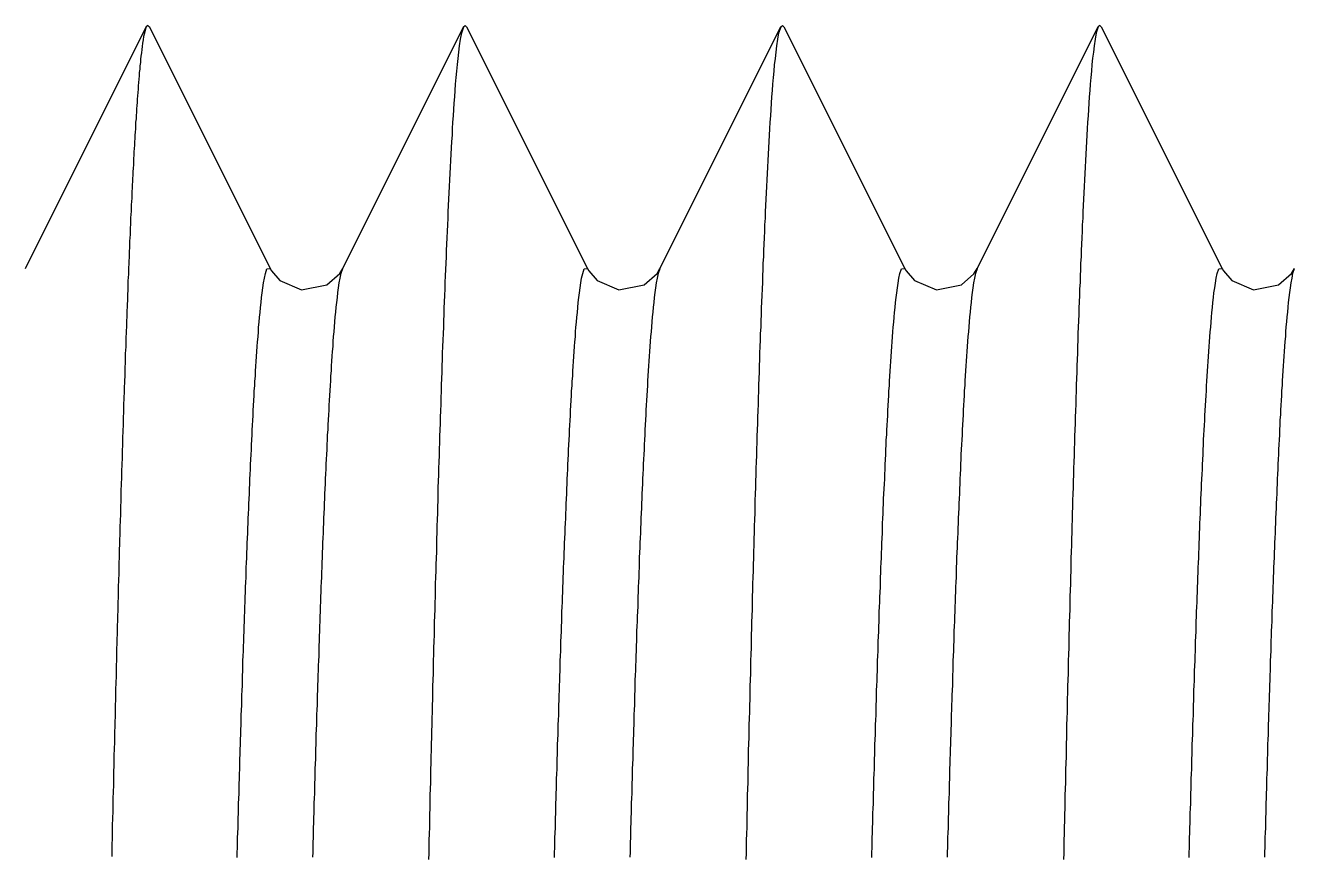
# Model space of a CAD drawing. Header units: millimetres. Extents: x 0 to 3800, y -67 to 2530.
# Drawn here: x 2230.33 to 2236.49, y 1477.42 to 1481.44 of the extents above; entities that cross this region are included whole.
import ezdxf

# ---------------------------------------------------------------- set-up
doc = ezdxf.new("R2010")
doc.units = ezdxf.units.MM
doc.layers.add('내부선 및 부속', color=4, linetype='Continuous')

msp = doc.modelspace()

# ---------------------------------------------------------------- linework, layer by layer
at = {"layer": '내부선 및 부속', "linetype": 'Continuous'}
for p, q in [((2230.9218, 1481.4366), (2230.9145, 1481.4293)), ((2230.9218, 1481.4366), (2230.9292, 1481.4293)), ((2232.4544, 1481.4293), (2232.4617, 1481.4366)), ((2232.4617, 1481.4366), (2232.469, 1481.4293)), ((2233.9942, 1481.4293), (2234.0015, 1481.4366)), ((2234.0015, 1481.4366), (2234.0088, 1481.4293)), ((2235.5413, 1481.4366), (2235.534, 1481.4293)), ((2235.5486, 1481.4293), (2235.5413, 1481.4366)), ((2230.3277, 1480.2562), (2230.9145, 1481.4293)), ((2230.9292, 1481.4293), (2231.516, 1480.2562)), ((2231.8675, 1480.2562), (2232.4544, 1481.4293)), ((2232.469, 1481.4293), (2233.0558, 1480.2562)), ((2233.4073, 1480.2562), (2233.9942, 1481.4293)), ((2234.0088, 1481.4293), (2234.5956, 1480.2562)), ((2234.9472, 1480.2562), (2235.534, 1481.4293)), ((2235.5486, 1481.4293), (2236.1355, 1480.2562))]:
    msp.add_line(p, q, dxfattribs=at)
at = {"layer": '내부선 및 부속', "linetype": 'Continuous', "flags": 128}
for points in [[(2230.9146, 1481.4288), (2230.9086, 1481.4138), (2230.9056, 1481.3988), (2230.9016, 1481.3828), (2230.8996, 1481.3668), (2230.8966, 1481.3508), (2230.8946, 1481.3348), (2230.8926, 1481.3188), (2230.8906, 1481.3038), (2230.8886, 1481.2878), (2230.8866, 1481.2718), (2230.8856, 1481.2558), (2230.8836, 1481.2398), (2230.8826, 1481.2238), (2230.8806, 1481.2078), (2230.8796, 1481.1908), (2230.8786, 1481.1748), (2230.8766, 1481.1588), (2230.8756, 1481.1428), (2230.8746, 1481.1268), (2230.8726, 1481.1108), (2230.8716, 1481.0948), (2230.8706, 1481.0788), (2230.8696, 1481.0628), (2230.8686, 1481.0468), (2230.8676, 1481.0308), (2230.8666, 1481.0148), (2230.8656, 1480.9988), (2230.8646, 1480.9828), (2230.8626, 1480.9668), (2230.8616, 1480.9508), (2230.8616, 1480.9348), (2230.8606, 1480.9188), (2230.8596, 1480.9028), (2230.8586, 1480.8868), (2230.8576, 1480.8708), (2230.8566, 1480.8548), (2230.8556, 1480.8388), (2230.8546, 1480.8228), (2230.8536, 1480.8068), (2230.8526, 1480.7908), (2230.8516, 1480.7748), (2230.8516, 1480.7588), (2230.8506, 1480.7428), (2230.8496, 1480.7258), (2230.8486, 1480.7098), (2230.8476, 1480.6938), (2230.8476, 1480.6778), (2230.8466, 1480.6618), (2230.8456, 1480.6458), (2230.8446, 1480.6298), (2230.8436, 1480.6138), (2230.8436, 1480.5978), (2230.8426, 1480.5818), (2230.8416, 1480.5658), (2230.8406, 1480.5498), (2230.8406, 1480.5338), (2230.8396, 1480.5178), (2230.8386, 1480.5018), (2230.8376, 1480.4858), (2230.8376, 1480.4698), (2230.8366, 1480.4538), (2230.8356, 1480.4378), (2230.8356, 1480.4208), (2230.8346, 1480.4048), (2230.8336, 1480.3888), (2230.8336, 1480.3728), (2230.8326, 1480.3568), (2230.8316, 1480.3408), (2230.8316, 1480.3248), (2230.8306, 1480.3088), (2230.8296, 1480.2928), (2230.8296, 1480.2768), (2230.8286, 1480.2608), (2230.8276, 1480.2448), (2230.8276, 1480.2288), (2230.8266, 1480.2128), (2230.8256, 1480.1968), (2230.8256, 1480.1808), (2230.8246, 1480.1648), (2230.8246, 1480.1488), (2230.8236, 1480.1318), (2230.8226, 1480.1158), (2230.8226, 1480.0998), (2230.8216, 1480.0838), (2230.8216, 1480.0678), (2230.8206, 1480.0518), (2230.8196, 1480.0358), (2230.8196, 1480.0198), (2230.8186, 1480.0038), (2230.8186, 1479.9878), (2230.8176, 1479.9718), (2230.8166, 1479.9558), (2230.8166, 1479.9398), (2230.8156, 1479.9238), (2230.8156, 1479.9078), (2230.8146, 1479.8918), (2230.8146, 1479.8758), (2230.8136, 1479.8588), (2230.8126, 1479.8428), (2230.8126, 1479.8268), (2230.8126, 1479.8268), (2230.8116, 1479.8108), (2230.8116, 1479.7948), (2230.8106, 1479.7788), (2230.8106, 1479.7628), (2230.8096, 1479.7468), (2230.8096, 1479.7308), (2230.8086, 1479.7148), (2230.8086, 1479.6988), (2230.8076, 1479.6828), (2230.8066, 1479.6668), (2230.8066, 1479.6508), (2230.8056, 1479.6348), (2230.8056, 1479.6188), (2230.8046, 1479.6028), (2230.8046, 1479.5858), (2230.8036, 1479.5698), (2230.8036, 1479.5538), (2230.8026, 1479.5378), (2230.8026, 1479.5218), (2230.8016, 1479.5058), (2230.8016, 1479.4898), (2230.8006, 1479.4738), (2230.8006, 1479.4578), (2230.7996, 1479.4418), (2230.7996, 1479.4258), (2230.7986, 1479.4098), (2230.7986, 1479.3938), (2230.7976, 1479.3778), (2230.7976, 1479.3618), (2230.7966, 1479.3458), (2230.7966, 1479.3288), (2230.7956, 1479.3128), (2230.7956, 1479.2968), (2230.7946, 1479.2808), (2230.7946, 1479.2648), (2230.7936, 1479.2488), (2230.7936, 1479.2328), (2230.7926, 1479.2168), (2230.7926, 1479.2008), (2230.7916, 1479.1848), (2230.7916, 1479.1688), (2230.7906, 1479.1528), (2230.7906, 1479.1368), (2230.7906, 1479.1208), (2230.7896, 1479.1048), (2230.7896, 1479.0888), (2230.7886, 1479.0718), (2230.7886, 1479.0558), (2230.7876, 1479.0398), (2230.7876, 1479.0238), (2230.7866, 1479.0078), (2230.7866, 1478.9918), (2230.7856, 1478.9758), (2230.7856, 1478.9598), (2230.7846, 1478.9438), (2230.7846, 1478.9278), (2230.7846, 1478.9118), (2230.7836, 1478.8958), (2230.7836, 1478.8798), (2230.7826, 1478.8638), (2230.7826, 1478.8478), (2230.7816, 1478.8318), (2230.7816, 1478.8148), (2230.7806, 1478.7988), (2230.7806, 1478.7828), (2230.7806, 1478.7668), (2230.7796, 1478.7508), (2230.7796, 1478.7348), (2230.7786, 1478.7188), (2230.7786, 1478.7028), (2230.7776, 1478.6868), (2230.7776, 1478.6708), (2230.7776, 1478.6548), (2230.7766, 1478.6388), (2230.7766, 1478.6228), (2230.7756, 1478.6068), (2230.7756, 1478.5908), (2230.7746, 1478.5738), (2230.7746, 1478.5578), (2230.7746, 1478.5418), (2230.7736, 1478.5258), (2230.7736, 1478.5098), (2230.7726, 1478.4938), (2230.7726, 1478.4778), (2230.7716, 1478.4618), (2230.7716, 1478.4458), (2230.7716, 1478.4298), (2230.7706, 1478.4138), (2230.7706, 1478.3978), (2230.7696, 1478.3818), (2230.7696, 1478.3658), (2230.7696, 1478.3498), (2230.7686, 1478.3338), (2230.7686, 1478.3168), (2230.7676, 1478.3008), (2230.7676, 1478.2848), (2230.7676, 1478.2688), (2230.7666, 1478.2528), (2230.7666, 1478.2368), (2230.7656, 1478.2208), (2230.7656, 1478.2208), (2230.7656, 1478.2048), (2230.7646, 1478.1888), (2230.7646, 1478.1728), (2230.7646, 1478.1568), (2230.7636, 1478.1408), (2230.7636, 1478.1248), (2230.7626, 1478.1088), (2230.7626, 1478.0928), (2230.7626, 1478.0758), (2230.7616, 1478.0598), (2230.7616, 1478.0438), (2230.7616, 1478.0278), (2230.7606, 1478.0118), (2230.7606, 1477.9958), (2230.7596, 1477.9798), (2230.7596, 1477.9638), (2230.7596, 1477.9478), (2230.7586, 1477.9318), (2230.7586, 1477.9158), (2230.7576, 1477.8998), (2230.7576, 1477.8838), (2230.7576, 1477.8678), (2230.7566, 1477.8518), (2230.7566, 1477.8358), (2230.7556, 1477.8188), (2230.7556, 1477.8028), (2230.7556, 1477.7868), (2230.7546, 1477.7708), (2230.7546, 1477.7548), (2230.7546, 1477.7388), (2230.7536, 1477.7228), (2230.7536, 1477.7068), (2230.7526, 1477.6908), (2230.7526, 1477.6748), (2230.7526, 1477.6588), (2230.7516, 1477.6428), (2230.7516, 1477.6268), (2230.7516, 1477.6108), (2230.7506, 1477.5948), (2230.7506, 1477.5778), (2230.7496, 1477.5618), (2230.7496, 1477.5458), (2230.7496, 1477.5298), (2230.7486, 1477.5138), (2230.7486, 1477.4978), (2230.7486, 1477.4818), (2230.7476, 1477.4658), (2230.7476, 1477.4498), (2230.7466, 1477.4338), (2230.7466, 1477.4178), (2230.7466, 1477.4018)], [(2232.2856, 1477.3868), (2232.2866, 1477.4178), (2232.2876, 1477.4498), (2232.2876, 1477.4808), (2232.2886, 1477.5118), (2232.2896, 1477.5428), (2232.2906, 1477.5738), (2232.2906, 1477.6048), (2232.2916, 1477.6358), (2232.2926, 1477.6678), (2232.2926, 1477.6988), (2232.2936, 1477.7298), (2232.2946, 1477.7608), (2232.2956, 1477.7918), (2232.2956, 1477.8228), (2232.2966, 1477.8538), (2232.2976, 1477.8848), (2232.2986, 1477.9168), (2232.2986, 1477.9478), (2232.2996, 1477.9788), (2232.3006, 1478.0098), (2232.3016, 1478.0408), (2232.3016, 1478.0718), (2232.3026, 1478.1028), (2232.3036, 1478.1338), (2232.3046, 1478.1658), (2232.3056, 1478.1968), (2232.3056, 1478.2278), (2232.3066, 1478.2588), (2232.3076, 1478.2898), (2232.3086, 1478.3208), (2232.3086, 1478.3518), (2232.3096, 1478.3828), (2232.3106, 1478.4148), (2232.3116, 1478.4458), (2232.3126, 1478.4768), (2232.3126, 1478.5078), (2232.3136, 1478.5388), (2232.3146, 1478.5698), (2232.3156, 1478.6008), (2232.3166, 1478.6318), (2232.3176, 1478.6638), (2232.3176, 1478.6948), (2232.3186, 1478.7258), (2232.3196, 1478.7568), (2232.3206, 1478.7878), (2232.3216, 1478.8188), (2232.3226, 1478.8498), (2232.3236, 1478.8808), (2232.3236, 1478.9128), (2232.3246, 1478.9438), (2232.3256, 1478.9748), (2232.3266, 1479.0058), (2232.3276, 1479.0368), (2232.3286, 1479.0678), (2232.3296, 1479.0988), (2232.3306, 1479.1298), (2232.3316, 1479.1618), (2232.3316, 1479.1928), (2232.3326, 1479.2238), (2232.3336, 1479.2548), (2232.3346, 1479.2858), (2232.3356, 1479.3168), (2232.3366, 1479.3478), (2232.3376, 1479.3788), (2232.3386, 1479.4108), (2232.3396, 1479.4418), (2232.3406, 1479.4728), (2232.3416, 1479.5038), (2232.3426, 1479.5348), (2232.3436, 1479.5658), (2232.3446, 1479.5968), (2232.3456, 1479.6278), (2232.3466, 1479.6598), (2232.3476, 1479.6908), (2232.3486, 1479.7218), (2232.3486, 1479.7218), (2232.3496, 1479.7528), (2232.3506, 1479.7838), (2232.3516, 1479.8148), (2232.3526, 1479.8458), (2232.3536, 1479.8768), (2232.3556, 1479.9088), (2232.3566, 1479.9398), (2232.3576, 1479.9708), (2232.3586, 1480.0018), (2232.3596, 1480.0328), (2232.3606, 1480.0638), (2232.3616, 1480.0948), (2232.3636, 1480.1258), (2232.3646, 1480.1568), (2232.3656, 1480.1888), (2232.3666, 1480.2198), (2232.3676, 1480.2508), (2232.3696, 1480.2818), (2232.3706, 1480.3128), (2232.3716, 1480.3438), (2232.3726, 1480.3748), (2232.3746, 1480.4058), (2232.3756, 1480.4368), (2232.3776, 1480.4688), (2232.3786, 1480.4998), (2232.3796, 1480.5308), (2232.3816, 1480.5618), (2232.3826, 1480.5928), (2232.3846, 1480.6238), (2232.3856, 1480.6548), (2232.3876, 1480.6858), (2232.3886, 1480.7168), (2232.3906, 1480.7478), (2232.3926, 1480.7798), (2232.3936, 1480.8108), (2232.3956, 1480.8418), (2232.3976, 1480.8728), (2232.3996, 1480.9038), (2232.4006, 1480.9348), (2232.4026, 1480.9658), (2232.4046, 1480.9968), (2232.4066, 1481.0278), (2232.4086, 1481.0588), (2232.4116, 1481.0898), (2232.4136, 1481.1208), (2232.4156, 1481.1518), (2232.4186, 1481.1828), (2232.4216, 1481.2148), (2232.4246, 1481.2458), (2232.4276, 1481.2758), (2232.4306, 1481.3068), (2232.4346, 1481.3378), (2232.4396, 1481.3688), (2232.4456, 1481.3998), (2232.4546, 1481.4288), (2232.4546, 1481.4288)], [(2233.8256, 1477.3868), (2233.8266, 1477.4178), (2233.8266, 1477.4498), (2233.8276, 1477.4808), (2233.8286, 1477.5118), (2233.8296, 1477.5428), (2233.8296, 1477.5738), (2233.8306, 1477.6048), (2233.8316, 1477.6358), (2233.8326, 1477.6678), (2233.8326, 1477.6988), (2233.8336, 1477.7298), (2233.8346, 1477.7608), (2233.8346, 1477.7918), (2233.8356, 1477.8228), (2233.8366, 1477.8538), (2233.8376, 1477.8848), (2233.8376, 1477.9168), (2233.8386, 1477.9478), (2233.8396, 1477.9788), (2233.8406, 1478.0098), (2233.8406, 1478.0408), (2233.8416, 1478.0718), (2233.8426, 1478.1028), (2233.8436, 1478.1338), (2233.8446, 1478.1658), (2233.8446, 1478.1968), (2233.8456, 1478.2278), (2233.8466, 1478.2588), (2233.8476, 1478.2898), (2233.8476, 1478.3208), (2233.8486, 1478.3518), (2233.8496, 1478.3828), (2233.8506, 1478.4148), (2233.8516, 1478.4458), (2233.8516, 1478.4768), (2233.8526, 1478.5078), (2233.8536, 1478.5388), (2233.8546, 1478.5698), (2233.8556, 1478.6008), (2233.8566, 1478.6318), (2233.8566, 1478.6638), (2233.8576, 1478.6948), (2233.8586, 1478.7258), (2233.8596, 1478.7568), (2233.8606, 1478.7878), (2233.8616, 1478.8188), (2233.8626, 1478.8498), (2233.8626, 1478.8808), (2233.8636, 1478.9128), (2233.8646, 1478.9438), (2233.8656, 1478.9748), (2233.8666, 1479.0058), (2233.8676, 1479.0368), (2233.8686, 1479.0678), (2233.8696, 1479.0988), (2233.8696, 1479.1298), (2233.8706, 1479.1618), (2233.8716, 1479.1928), (2233.8726, 1479.2238), (2233.8736, 1479.2548), (2233.8746, 1479.2858), (2233.8756, 1479.3168), (2233.8766, 1479.3478), (2233.8776, 1479.3788), (2233.8786, 1479.4108), (2233.8796, 1479.4418), (2233.8806, 1479.4728), (2233.8816, 1479.5038), (2233.8826, 1479.5348), (2233.8836, 1479.5658), (2233.8846, 1479.5968), (2233.8856, 1479.6278), (2233.8866, 1479.6598), (2233.8876, 1479.6908), (2233.8886, 1479.7218), (2233.8886, 1479.7218), (2233.8896, 1479.7528), (2233.8906, 1479.7838), (2233.8916, 1479.8148), (2233.8926, 1479.8458), (2233.8936, 1479.8768), (2233.8946, 1479.9088), (2233.8956, 1479.9398), (2233.8976, 1479.9708), (2233.8986, 1480.0018), (2233.8996, 1480.0328), (2233.9006, 1480.0638), (2233.9016, 1480.0948), (2233.9026, 1480.1258), (2233.9046, 1480.1568), (2233.9056, 1480.1888), (2233.9066, 1480.2198), (2233.9076, 1480.2508), (2233.9086, 1480.2818), (2233.9106, 1480.3128), (2233.9116, 1480.3438), (2233.9126, 1480.3748), (2233.9146, 1480.4058), (2233.9156, 1480.4368), (2233.9166, 1480.4688), (2233.9186, 1480.4998), (2233.9196, 1480.5308), (2233.9216, 1480.5618), (2233.9226, 1480.5928), (2233.9246, 1480.6238), (2233.9256, 1480.6548), (2233.9276, 1480.6858), (2233.9286, 1480.7168), (2233.9306, 1480.7478), (2233.9316, 1480.7798), (2233.9336, 1480.8108), (2233.9356, 1480.8418), (2233.9376, 1480.8728), (2233.9386, 1480.9038), (2233.9406, 1480.9348), (2233.9426, 1480.9658), (2233.9446, 1480.9968), (2233.9466, 1481.0278), (2233.9486, 1481.0588), (2233.9506, 1481.0898), (2233.9536, 1481.1208), (2233.9556, 1481.1518), (2233.9586, 1481.1828), (2233.9616, 1481.2148), (2233.9636, 1481.2448), (2233.9676, 1481.2758), (2233.9706, 1481.3068), (2233.9746, 1481.3378), (2233.9796, 1481.3688), (2233.9846, 1481.3998), (2233.9946, 1481.4288), (2233.9946, 1481.4288)], [(2235.5336, 1481.4288), (2235.5246, 1481.3998), (2235.5196, 1481.3688), (2235.5146, 1481.3378), (2235.5106, 1481.3068), (2235.5066, 1481.2768), (2235.5036, 1481.2458), (2235.5006, 1481.2138), (2235.4986, 1481.1828), (2235.4956, 1481.1518), (2235.4936, 1481.1208), (2235.4906, 1481.0898), (2235.4886, 1481.0588), (2235.4866, 1481.0278), (2235.4846, 1480.9968), (2235.4826, 1480.9658), (2235.4806, 1480.9348), (2235.4786, 1480.9038), (2235.4766, 1480.8728), (2235.4756, 1480.8418), (2235.4736, 1480.8108), (2235.4716, 1480.7798), (2235.4706, 1480.7478), (2235.4686, 1480.7168), (2235.4666, 1480.6858), (2235.4656, 1480.6548), (2235.4636, 1480.6238), (2235.4626, 1480.5928), (2235.4606, 1480.5618), (2235.4596, 1480.5308), (2235.4586, 1480.4998), (2235.4566, 1480.4688), (2235.4556, 1480.4368), (2235.4536, 1480.4058), (2235.4526, 1480.3748), (2235.4516, 1480.3438), (2235.4506, 1480.3128), (2235.4486, 1480.2818), (2235.4476, 1480.2508), (2235.4466, 1480.2198), (2235.4456, 1480.1888), (2235.4436, 1480.1568), (2235.4426, 1480.1258), (2235.4416, 1480.0948), (2235.4406, 1480.0638), (2235.4396, 1480.0328), (2235.4386, 1480.0018), (2235.4366, 1479.9708), (2235.4356, 1479.9398), (2235.4346, 1479.9078), (2235.4336, 1479.8768), (2235.4326, 1479.8458), (2235.4316, 1479.8148), (2235.4306, 1479.7838), (2235.4296, 1479.7528), (2235.4286, 1479.7218), (2235.4276, 1479.6908), (2235.4266, 1479.6598), (2235.4256, 1479.6278), (2235.4246, 1479.5968), (2235.4236, 1479.5658), (2235.4226, 1479.5348), (2235.4216, 1479.5038), (2235.4206, 1479.4728), (2235.4196, 1479.4418), (2235.4186, 1479.4108), (2235.4176, 1479.3788), (2235.4166, 1479.3478), (2235.4156, 1479.3168), (2235.4146, 1479.2858), (2235.4136, 1479.2548), (2235.4126, 1479.2238), (2235.4116, 1479.1928), (2235.4106, 1479.1618), (2235.4096, 1479.1298), (2235.4086, 1479.0988), (2235.4076, 1479.0678), (2235.4076, 1479.0368), (2235.4066, 1479.0058), (2235.4056, 1478.9748), (2235.4046, 1478.9438), (2235.4036, 1478.9128), (2235.4026, 1478.8808), (2235.4016, 1478.8498), (2235.4006, 1478.8188), (2235.4006, 1478.7878), (2235.3996, 1478.7568), (2235.3986, 1478.7258), (2235.3976, 1478.6948), (2235.3966, 1478.6638), (2235.3956, 1478.6318), (2235.3956, 1478.6008), (2235.3946, 1478.5698), (2235.3936, 1478.5388), (2235.3926, 1478.5078), (2235.3916, 1478.4768), (2235.3906, 1478.4458), (2235.3906, 1478.4148), (2235.3896, 1478.3828), (2235.3886, 1478.3518), (2235.3876, 1478.3208), (2235.3876, 1478.3208), (2235.3876, 1478.2898), (2235.3866, 1478.2588), (2235.3856, 1478.2278), (2235.3846, 1478.1968), (2235.3836, 1478.1658), (2235.3836, 1478.1338), (2235.3826, 1478.1028), (2235.3816, 1478.0718), (2235.3806, 1478.0408), (2235.3806, 1478.0098), (2235.3796, 1477.9788), (2235.3786, 1477.9478), (2235.3776, 1477.9168), (2235.3776, 1477.8848), (2235.3766, 1477.8538), (2235.3756, 1477.8228), (2235.3746, 1477.7918), (2235.3746, 1477.7608), (2235.3736, 1477.7298), (2235.3726, 1477.6988), (2235.3716, 1477.6668), (2235.3716, 1477.6358), (2235.3706, 1477.6048), (2235.3696, 1477.5738), (2235.3686, 1477.5428), (2235.3686, 1477.5118), (2235.3676, 1477.4808), (2235.3666, 1477.4498), (2235.3666, 1477.4178), (2235.3656, 1477.3868)], [(2231.3556, 1477.3968), (2231.3556, 1477.4198), (2231.3566, 1477.4438), (2231.3576, 1477.4678), (2231.3576, 1477.4918), (2231.3586, 1477.5158), (2231.3596, 1477.5398), (2231.3596, 1477.5638), (2231.3606, 1477.5868), (2231.3616, 1477.6108), (2231.3626, 1477.6348), (2231.3626, 1477.6588), (2231.3636, 1477.6828), (2231.3646, 1477.7068), (2231.3646, 1477.7308), (2231.3656, 1477.7538), (2231.3666, 1477.7778), (2231.3666, 1477.8018), (2231.3676, 1477.8258), (2231.3686, 1477.8498), (2231.3686, 1477.8738), (2231.3696, 1477.8978), (2231.3706, 1477.9208), (2231.3716, 1477.9448), (2231.3716, 1477.9688), (2231.3726, 1477.9928), (2231.3736, 1478.0168), (2231.3746, 1478.0408), (2231.3746, 1478.0648), (2231.3756, 1478.0878), (2231.3766, 1478.1118), (2231.3776, 1478.1358), (2231.3776, 1478.1598), (2231.3786, 1478.1838), (2231.3796, 1478.2078), (2231.3806, 1478.2318), (2231.3806, 1478.2548), (2231.3816, 1478.2788), (2231.3826, 1478.3028), (2231.3836, 1478.3268), (2231.3836, 1478.3508), (2231.3846, 1478.3748), (2231.3856, 1478.3988), (2231.3856, 1478.3988), (2231.3866, 1478.4218), (2231.3876, 1478.4458), (2231.3876, 1478.4698), (2231.3886, 1478.4938), (2231.3896, 1478.5178), (2231.3906, 1478.5418), (2231.3916, 1478.5658), (2231.3926, 1478.5888), (2231.3926, 1478.6128), (2231.3936, 1478.6368), (2231.3946, 1478.6608), (2231.3956, 1478.6848), (2231.3966, 1478.7088), (2231.3976, 1478.7328), (2231.3986, 1478.7558), (2231.3996, 1478.7798), (2231.3996, 1478.8038), (2231.4006, 1478.8278), (2231.4016, 1478.8518), (2231.4026, 1478.8758), (2231.4036, 1478.8998), (2231.4046, 1478.9228), (2231.4056, 1478.9468), (2231.4066, 1478.9708), (2231.4076, 1478.9948), (2231.4086, 1479.0188), (2231.4096, 1479.0428), (2231.4106, 1479.0658), (2231.4116, 1479.0898), (2231.4126, 1479.1138), (2231.4136, 1479.1378), (2231.4146, 1479.1618), (2231.4156, 1479.1858), (2231.4166, 1479.2098), (2231.4176, 1479.2328), (2231.4186, 1479.2568), (2231.4196, 1479.2808), (2231.4206, 1479.3048), (2231.4216, 1479.3288), (2231.4226, 1479.3528), (2231.4246, 1479.3758), (2231.4256, 1479.3998), (2231.4266, 1479.4238), (2231.4276, 1479.4478), (2231.4286, 1479.4718), (2231.4296, 1479.4958), (2231.4316, 1479.5188), (2231.4326, 1479.5428), (2231.4336, 1479.5668), (2231.4346, 1479.5908), (2231.4366, 1479.6148), (2231.4376, 1479.6388), (2231.4386, 1479.6618), (2231.4406, 1479.6858), (2231.4416, 1479.7098), (2231.4436, 1479.7338), (2231.4446, 1479.7578), (2231.4466, 1479.7818), (2231.4476, 1479.8048), (2231.4496, 1479.8288), (2231.4516, 1479.8528), (2231.4526, 1479.8768), (2231.4546, 1479.9008), (2231.4566, 1479.9238), (2231.4586, 1479.9478), (2231.4596, 1479.9718), (2231.4616, 1479.9958), (2231.4646, 1480.0198), (2231.4666, 1480.0428), (2231.4686, 1480.0668), (2231.4716, 1480.0908), (2231.4736, 1480.1148), (2231.4766, 1480.1378), (2231.4796, 1480.1618), (2231.4836, 1480.1858), (2231.4876, 1480.2088), (2231.4926, 1480.2318), (2231.4996, 1480.2548), (2231.5156, 1480.2558), (2231.5156, 1480.2558)], [(2231.5159, 1480.2563), (2231.5228, 1480.2441), (2231.5632, 1480.1982), (2231.6674, 1480.1522), (2231.7899, 1480.1772), (2231.853, 1480.2326), (2231.8675, 1480.2561)], [(2231.7226, 1477.3978), (2231.7236, 1477.4218), (2231.7236, 1477.4458), (2231.7246, 1477.4688), (2231.7256, 1477.4928), (2231.7256, 1477.5168), (2231.7266, 1477.5408), (2231.7276, 1477.5648), (2231.7276, 1477.5888), (2231.7286, 1477.6128), (2231.7296, 1477.6358), (2231.7296, 1477.6598), (2231.7306, 1477.6838), (2231.7316, 1477.7078), (2231.7326, 1477.7318), (2231.7326, 1477.7558), (2231.7336, 1477.7798), (2231.7346, 1477.8028), (2231.7346, 1477.8268), (2231.7356, 1477.8508), (2231.7366, 1477.8748), (2231.7366, 1477.8988), (2231.7376, 1477.9228), (2231.7386, 1477.9468), (2231.7396, 1477.9698), (2231.7396, 1477.9938), (2231.7406, 1478.0178), (2231.7416, 1478.0418), (2231.7426, 1478.0658), (2231.7426, 1478.0898), (2231.7436, 1478.1138), (2231.7446, 1478.1368), (2231.7456, 1478.1608), (2231.7456, 1478.1848), (2231.7466, 1478.2088), (2231.7476, 1478.2328), (2231.7486, 1478.2568), (2231.7486, 1478.2808), (2231.7496, 1478.3038), (2231.7506, 1478.3278), (2231.7516, 1478.3518), (2231.7526, 1478.3758), (2231.7526, 1478.3758), (2231.7526, 1478.3998), (2231.7536, 1478.4238), (2231.7546, 1478.4478), (2231.7556, 1478.4708), (2231.7566, 1478.4948), (2231.7566, 1478.5188), (2231.7576, 1478.5428), (2231.7586, 1478.5668), (2231.7596, 1478.5908), (2231.7606, 1478.6148), (2231.7616, 1478.6378), (2231.7616, 1478.6618), (2231.7626, 1478.6858), (2231.7636, 1478.7098), (2231.7646, 1478.7338), (2231.7656, 1478.7578), (2231.7666, 1478.7818), (2231.7676, 1478.8048), (2231.7686, 1478.8288), (2231.7696, 1478.8528), (2231.7696, 1478.8768), (2231.7706, 1478.9008), (2231.7716, 1478.9248), (2231.7726, 1478.9488), (2231.7736, 1478.9718), (2231.7746, 1478.9958), (2231.7756, 1479.0198), (2231.7766, 1479.0438), (2231.7776, 1479.0678), (2231.7786, 1479.0918), (2231.7796, 1479.1148), (2231.7806, 1479.1388), (2231.7816, 1479.1628), (2231.7826, 1479.1868), (2231.7836, 1479.2108), (2231.7846, 1479.2348), (2231.7856, 1479.2588), (2231.7866, 1479.2818), (2231.7876, 1479.3058), (2231.7896, 1479.3298), (2231.7906, 1479.3538), (2231.7916, 1479.3778), (2231.7926, 1479.4018), (2231.7936, 1479.4248), (2231.7946, 1479.4488), (2231.7966, 1479.4728), (2231.7976, 1479.4968), (2231.7986, 1479.5208), (2231.7996, 1479.5448), (2231.8016, 1479.5678), (2231.8026, 1479.5918), (2231.8036, 1479.6158), (2231.8046, 1479.6398), (2231.8066, 1479.6638), (2231.8076, 1479.6878), (2231.8096, 1479.7108), (2231.8106, 1479.7348), (2231.8126, 1479.7588), (2231.8136, 1479.7828), (2231.8156, 1479.8068), (2231.8166, 1479.8308), (2231.8186, 1479.8538), (2231.8206, 1479.8778), (2231.8216, 1479.9018), (2231.8236, 1479.9258), (2231.8256, 1479.9488), (2231.8276, 1479.9728), (2231.8296, 1479.9968), (2231.8316, 1480.0208), (2231.8336, 1480.0448), (2231.8356, 1480.0678), (2231.8386, 1480.0918), (2231.8416, 1480.1158), (2231.8436, 1480.1398), (2231.8476, 1480.1628), (2231.8506, 1480.1868), (2231.8546, 1480.2098), (2231.8596, 1480.2338), (2231.8676, 1480.2558), (2231.8676, 1480.2558)], [(2232.8956, 1477.3968), (2232.8956, 1477.4198), (2232.8966, 1477.4438), (2232.8976, 1477.4678), (2232.8976, 1477.4918), (2232.8986, 1477.5158), (2232.8996, 1477.5398), (2232.8996, 1477.5638), (2232.9006, 1477.5868), (2232.9016, 1477.6108), (2232.9016, 1477.6348), (2232.9026, 1477.6588), (2232.9036, 1477.6828), (2232.9036, 1477.7068), (2232.9046, 1477.7308), (2232.9056, 1477.7538), (2232.9056, 1477.7778), (2232.9066, 1477.8018), (2232.9076, 1477.8258), (2232.9086, 1477.8498), (2232.9086, 1477.8738), (2232.9096, 1477.8978), (2232.9106, 1477.9208), (2232.9106, 1477.9448), (2232.9116, 1477.9688), (2232.9126, 1477.9928), (2232.9136, 1478.0168), (2232.9136, 1478.0408), (2232.9146, 1478.0648), (2232.9156, 1478.0878), (2232.9166, 1478.1118), (2232.9166, 1478.1358), (2232.9176, 1478.1598), (2232.9186, 1478.1838), (2232.9196, 1478.2078), (2232.9196, 1478.2318), (2232.9206, 1478.2548), (2232.9216, 1478.2788), (2232.9226, 1478.3028), (2232.9236, 1478.3268), (2232.9236, 1478.3508), (2232.9246, 1478.3748), (2232.9256, 1478.3988), (2232.9256, 1478.3988), (2232.9266, 1478.4218), (2232.9266, 1478.4458), (2232.9276, 1478.4698), (2232.9286, 1478.4938), (2232.9296, 1478.5178), (2232.9306, 1478.5418), (2232.9316, 1478.5658), (2232.9316, 1478.5888), (2232.9326, 1478.6128), (2232.9336, 1478.6368), (2232.9346, 1478.6608), (2232.9356, 1478.6848), (2232.9366, 1478.7088), (2232.9376, 1478.7328), (2232.9376, 1478.7558), (2232.9386, 1478.7798), (2232.9396, 1478.8038), (2232.9406, 1478.8278), (2232.9416, 1478.8518), (2232.9426, 1478.8758), (2232.9436, 1478.8998), (2232.9446, 1478.9228), (2232.9456, 1478.9468), (2232.9466, 1478.9708), (2232.9476, 1478.9948), (2232.9486, 1479.0188), (2232.9496, 1479.0428), (2232.9506, 1479.0658), (2232.9516, 1479.0898), (2232.9526, 1479.1138), (2232.9536, 1479.1378), (2232.9546, 1479.1618), (2232.9556, 1479.1858), (2232.9566, 1479.2098), (2232.9576, 1479.2328), (2232.9586, 1479.2568), (2232.9596, 1479.2808), (2232.9606, 1479.3048), (2232.9616, 1479.3288), (2232.9626, 1479.3528), (2232.9636, 1479.3758), (2232.9646, 1479.3998), (2232.9666, 1479.4238), (2232.9676, 1479.4478), (2232.9686, 1479.4718), (2232.9696, 1479.4958), (2232.9706, 1479.5188), (2232.9726, 1479.5428), (2232.9736, 1479.5668), (2232.9746, 1479.5908), (2232.9766, 1479.6148), (2232.9776, 1479.6388), (2232.9786, 1479.6618), (2232.9806, 1479.6858), (2232.9816, 1479.7098), (2232.9836, 1479.7338), (2232.9846, 1479.7578), (2232.9866, 1479.7818), (2232.9876, 1479.8048), (2232.9896, 1479.8288), (2232.9906, 1479.8528), (2232.9926, 1479.8768), (2232.9946, 1479.9008), (2232.9966, 1479.9238), (2232.9976, 1479.9478), (2232.9996, 1479.9718), (2233.0016, 1479.9958), (2233.0036, 1480.0198), (2233.0066, 1480.0428), (2233.0086, 1480.0668), (2233.0106, 1480.0908), (2233.0136, 1480.1148), (2233.0166, 1480.1378), (2233.0196, 1480.1618), (2233.0236, 1480.1858), (2233.0266, 1480.2088), (2233.0326, 1480.2318), (2233.0396, 1480.2548), (2233.0556, 1480.2558), (2233.0556, 1480.2558)], [(2233.0558, 1480.2563), (2233.0626, 1480.2441), (2233.103, 1480.1982), (2233.2073, 1480.1522), (2233.3297, 1480.1772), (2233.3928, 1480.2326), (2233.4073, 1480.2561)], [(2233.2626, 1477.3978), (2233.2636, 1477.4218), (2233.2636, 1477.4458), (2233.2646, 1477.4688), (2233.2656, 1477.4928), (2233.2656, 1477.5168), (2233.2666, 1477.5408), (2233.2676, 1477.5648), (2233.2676, 1477.5888), (2233.2686, 1477.6128), (2233.2696, 1477.6358), (2233.2696, 1477.6598), (2233.2706, 1477.6838), (2233.2716, 1477.7078), (2233.2716, 1477.7318), (2233.2726, 1477.7558), (2233.2736, 1477.7798), (2233.2736, 1477.8028), (2233.2746, 1477.8268), (2233.2756, 1477.8508), (2233.2766, 1477.8748), (2233.2766, 1477.8988), (2233.2776, 1477.9228), (2233.2786, 1477.9468), (2233.2786, 1477.9698), (2233.2796, 1477.9938), (2233.2806, 1478.0178), (2233.2816, 1478.0418), (2233.2816, 1478.0658), (2233.2826, 1478.0898), (2233.2836, 1478.1138), (2233.2846, 1478.1368), (2233.2846, 1478.1608), (2233.2856, 1478.1848), (2233.2866, 1478.2088), (2233.2876, 1478.2328), (2233.2876, 1478.2568), (2233.2886, 1478.2808), (2233.2896, 1478.3038), (2233.2906, 1478.3278), (2233.2916, 1478.3518), (2233.2916, 1478.3758), (2233.2916, 1478.3758), (2233.2926, 1478.3998), (2233.2936, 1478.4238), (2233.2946, 1478.4478), (2233.2956, 1478.4708), (2233.2956, 1478.4948), (2233.2966, 1478.5188), (2233.2976, 1478.5428), (2233.2986, 1478.5668), (2233.2996, 1478.5908), (2233.3006, 1478.6148), (2233.3006, 1478.6378), (2233.3016, 1478.6618), (2233.3026, 1478.6858), (2233.3036, 1478.7098), (2233.3046, 1478.7338), (2233.3056, 1478.7578), (2233.3066, 1478.7818), (2233.3076, 1478.8048), (2233.3076, 1478.8288), (2233.3086, 1478.8528), (2233.3096, 1478.8768), (2233.3106, 1478.9008), (2233.3116, 1478.9248), (2233.3126, 1478.9478), (2233.3136, 1478.9718), (2233.3146, 1478.9958), (2233.3156, 1479.0198), (2233.3166, 1479.0438), (2233.3176, 1479.0678), (2233.3186, 1479.0918), (2233.3196, 1479.1148), (2233.3206, 1479.1388), (2233.3216, 1479.1628), (2233.3226, 1479.1868), (2233.3236, 1479.2108), (2233.3246, 1479.2348), (2233.3256, 1479.2588), (2233.3266, 1479.2818), (2233.3276, 1479.3058), (2233.3286, 1479.3298), (2233.3306, 1479.3538), (2233.3316, 1479.3778), (2233.3326, 1479.4018), (2233.3336, 1479.4248), (2233.3346, 1479.4488), (2233.3356, 1479.4728), (2233.3376, 1479.4968), (2233.3386, 1479.5208), (2233.3396, 1479.5448), (2233.3406, 1479.5678), (2233.3426, 1479.5918), (2233.3436, 1479.6158), (2233.3446, 1479.6398), (2233.3466, 1479.6638), (2233.3476, 1479.6878), (2233.3486, 1479.7108), (2233.3506, 1479.7348), (2233.3516, 1479.7588), (2233.3536, 1479.7828), (2233.3546, 1479.8068), (2233.3566, 1479.8308), (2233.3586, 1479.8538), (2233.3596, 1479.8778), (2233.3616, 1479.9018), (2233.3636, 1479.9258), (2233.3656, 1479.9488), (2233.3676, 1479.9728), (2233.3696, 1479.9968), (2233.3716, 1480.0208), (2233.3736, 1480.0448), (2233.3756, 1480.0678), (2233.3786, 1480.0918), (2233.3806, 1480.1158), (2233.3836, 1480.1398), (2233.3876, 1480.1628), (2233.3906, 1480.1868), (2233.3946, 1480.2098), (2233.3996, 1480.2338), (2233.4076, 1480.2558), (2233.4076, 1480.2558)], [(2234.4346, 1477.3968), (2234.4356, 1477.4198), (2234.4366, 1477.4438), (2234.4366, 1477.4678), (2234.4376, 1477.4918), (2234.4386, 1477.5158), (2234.4386, 1477.5398), (2234.4396, 1477.5638), (2234.4406, 1477.5868), (2234.4406, 1477.6108), (2234.4416, 1477.6348), (2234.4426, 1477.6588), (2234.4436, 1477.6828), (2234.4436, 1477.7068), (2234.4446, 1477.7308), (2234.4456, 1477.7538), (2234.4456, 1477.7778), (2234.4466, 1477.8018), (2234.4476, 1477.8258), (2234.4476, 1477.8498), (2234.4486, 1477.8738), (2234.4496, 1477.8978), (2234.4506, 1477.9208), (2234.4506, 1477.9448), (2234.4516, 1477.9688), (2234.4526, 1477.9928), (2234.4526, 1478.0168), (2234.4536, 1478.0408), (2234.4546, 1478.0648), (2234.4556, 1478.0878), (2234.4556, 1478.1118), (2234.4566, 1478.1358), (2234.4576, 1478.1598), (2234.4586, 1478.1838), (2234.4586, 1478.2078), (2234.4596, 1478.2318), (2234.4606, 1478.2548), (2234.4616, 1478.2788), (2234.4626, 1478.3028), (2234.4626, 1478.3268), (2234.4636, 1478.3508), (2234.4646, 1478.3748), (2234.4656, 1478.3988), (2234.4656, 1478.3988), (2234.4666, 1478.4218), (2234.4666, 1478.4458), (2234.4676, 1478.4698), (2234.4686, 1478.4938), (2234.4696, 1478.5178), (2234.4706, 1478.5418), (2234.4706, 1478.5658), (2234.4716, 1478.5888), (2234.4726, 1478.6128), (2234.4736, 1478.6368), (2234.4746, 1478.6608), (2234.4756, 1478.6848), (2234.4766, 1478.7088), (2234.4766, 1478.7328), (2234.4776, 1478.7558), (2234.4786, 1478.7798), (2234.4796, 1478.8038), (2234.4806, 1478.8278), (2234.4816, 1478.8518), (2234.4826, 1478.8758), (2234.4836, 1478.8988), (2234.4846, 1478.9228), (2234.4856, 1478.9468), (2234.4866, 1478.9708), (2234.4866, 1478.9948), (2234.4876, 1479.0188), (2234.4886, 1479.0428), (2234.4896, 1479.0658), (2234.4906, 1479.0898), (2234.4916, 1479.1138), (2234.4926, 1479.1378), (2234.4936, 1479.1618), (2234.4946, 1479.1858), (2234.4966, 1479.2098), (2234.4976, 1479.2328), (2234.4986, 1479.2568), (2234.4996, 1479.2808), (2234.5006, 1479.3048), (2234.5016, 1479.3288), (2234.5026, 1479.3528), (2234.5036, 1479.3758), (2234.5046, 1479.3998), (2234.5056, 1479.4238), (2234.5076, 1479.4478), (2234.5086, 1479.4718), (2234.5096, 1479.4958), (2234.5106, 1479.5188), (2234.5126, 1479.5428), (2234.5136, 1479.5668), (2234.5146, 1479.5908), (2234.5156, 1479.6148), (2234.5176, 1479.6388), (2234.5186, 1479.6618), (2234.5206, 1479.6858), (2234.5216, 1479.7098), (2234.5226, 1479.7338), (2234.5246, 1479.7578), (2234.5256, 1479.7818), (2234.5276, 1479.8048), (2234.5296, 1479.8288), (2234.5306, 1479.8528), (2234.5326, 1479.8768), (2234.5346, 1479.9008), (2234.5356, 1479.9238), (2234.5376, 1479.9478), (2234.5396, 1479.9718), (2234.5416, 1479.9958), (2234.5436, 1480.0198), (2234.5456, 1480.0428), (2234.5486, 1480.0668), (2234.5506, 1480.0908), (2234.5536, 1480.1148), (2234.5566, 1480.1378), (2234.5596, 1480.1618), (2234.5626, 1480.1848), (2234.5666, 1480.2088), (2234.5716, 1480.2318), (2234.5786, 1480.2548), (2234.5956, 1480.2568), (2234.5956, 1480.2568)], [(2234.5956, 1480.2563), (2234.6024, 1480.2441), (2234.6429, 1480.1981), (2234.7487, 1480.152), (2234.8697, 1480.1773), (2234.9311, 1480.2305), (2234.9472, 1480.2561)], [(2234.8026, 1477.3978), (2234.8026, 1477.4218), (2234.8036, 1477.4458), (2234.8046, 1477.4688), (2234.8046, 1477.4928), (2234.8056, 1477.5168), (2234.8066, 1477.5408), (2234.8066, 1477.5648), (2234.8076, 1477.5888), (2234.8086, 1477.6128), (2234.8086, 1477.6358), (2234.8096, 1477.6598), (2234.8106, 1477.6838), (2234.8116, 1477.7078), (2234.8116, 1477.7318), (2234.8126, 1477.7558), (2234.8136, 1477.7798), (2234.8136, 1477.8028), (2234.8146, 1477.8268), (2234.8156, 1477.8508), (2234.8156, 1477.8748), (2234.8166, 1477.8988), (2234.8176, 1477.9228), (2234.8186, 1477.9468), (2234.8186, 1477.9698), (2234.8196, 1477.9938), (2234.8206, 1478.0178), (2234.8216, 1478.0418), (2234.8216, 1478.0658), (2234.8226, 1478.0898), (2234.8236, 1478.1138), (2234.8236, 1478.1368), (2234.8246, 1478.1608), (2234.8256, 1478.1848), (2234.8266, 1478.2088), (2234.8276, 1478.2328), (2234.8276, 1478.2568), (2234.8286, 1478.2808), (2234.8296, 1478.3038), (2234.8306, 1478.3278), (2234.8306, 1478.3518), (2234.8316, 1478.3758), (2234.8316, 1478.3758), (2234.8326, 1478.3998), (2234.8336, 1478.4238), (2234.8346, 1478.4478), (2234.8346, 1478.4708), (2234.8356, 1478.4948), (2234.8366, 1478.5188), (2234.8376, 1478.5428), (2234.8386, 1478.5668), (2234.8396, 1478.5908), (2234.8396, 1478.6148), (2234.8406, 1478.6378), (2234.8416, 1478.6618), (2234.8426, 1478.6858), (2234.8436, 1478.7098), (2234.8446, 1478.7338), (2234.8456, 1478.7578), (2234.8466, 1478.7818), (2234.8466, 1478.8048), (2234.8476, 1478.8288), (2234.8486, 1478.8528), (2234.8496, 1478.8768), (2234.8506, 1478.9008), (2234.8516, 1478.9248), (2234.8526, 1478.9478), (2234.8536, 1478.9718), (2234.8546, 1478.9958), (2234.8556, 1479.0198), (2234.8566, 1479.0438), (2234.8576, 1479.0678), (2234.8586, 1479.0918), (2234.8596, 1479.1148), (2234.8606, 1479.1388), (2234.8616, 1479.1628), (2234.8626, 1479.1868), (2234.8636, 1479.2108), (2234.8646, 1479.2348), (2234.8656, 1479.2578), (2234.8666, 1479.2818), (2234.8676, 1479.3058), (2234.8686, 1479.3298), (2234.8696, 1479.3538), (2234.8706, 1479.3778), (2234.8726, 1479.4018), (2234.8736, 1479.4248), (2234.8746, 1479.4488), (2234.8756, 1479.4728), (2234.8766, 1479.4968), (2234.8786, 1479.5208), (2234.8796, 1479.5448), (2234.8806, 1479.5678), (2234.8816, 1479.5918), (2234.8836, 1479.6158), (2234.8846, 1479.6398), (2234.8856, 1479.6638), (2234.8876, 1479.6878), (2234.8886, 1479.7108), (2234.8906, 1479.7348), (2234.8916, 1479.7588), (2234.8936, 1479.7828), (2234.8946, 1479.8068), (2234.8966, 1479.8298), (2234.8986, 1479.8538), (2234.8996, 1479.8778), (2234.9016, 1479.9018), (2234.9036, 1479.9258), (2234.9056, 1479.9488), (2234.9076, 1479.9728), (2234.9096, 1479.9968), (2234.9116, 1480.0208), (2234.9136, 1480.0448), (2234.9156, 1480.0678), (2234.9186, 1480.0918), (2234.9206, 1480.1158), (2234.9236, 1480.1398), (2234.9266, 1480.1628), (2234.9306, 1480.1868), (2234.9346, 1480.2098), (2234.9396, 1480.2338), (2234.9476, 1480.2558), (2234.9476, 1480.2558)], [(2235.9746, 1477.3968), (2235.9756, 1477.4198), (2235.9766, 1477.4438), (2235.9766, 1477.4678), (2235.9776, 1477.4918), (2235.9786, 1477.5158), (2235.9786, 1477.5398), (2235.9796, 1477.5638), (2235.9806, 1477.5868), (2235.9806, 1477.6108), (2235.9816, 1477.6348), (2235.9826, 1477.6588), (2235.9826, 1477.6828), (2235.9836, 1477.7068), (2235.9846, 1477.7308), (2235.9846, 1477.7538), (2235.9856, 1477.7778), (2235.9866, 1477.8018), (2235.9876, 1477.8258), (2235.9876, 1477.8498), (2235.9886, 1477.8738), (2235.9896, 1477.8978), (2235.9896, 1477.9208), (2235.9906, 1477.9448), (2235.9916, 1477.9688), (2235.9926, 1477.9928), (2235.9926, 1478.0168), (2235.9936, 1478.0408), (2235.9946, 1478.0648), (2235.9956, 1478.0878), (2235.9956, 1478.1118), (2235.9966, 1478.1358), (2235.9976, 1478.1598), (2235.9986, 1478.1838), (2235.9986, 1478.2078), (2235.9996, 1478.2318), (2236.0006, 1478.2548), (2236.0016, 1478.2788), (2236.0016, 1478.3028), (2236.0026, 1478.3268), (2236.0036, 1478.3508), (2236.0046, 1478.3748), (2236.0056, 1478.3988), (2236.0056, 1478.3988), (2236.0056, 1478.4218), (2236.0066, 1478.4458), (2236.0076, 1478.4698), (2236.0086, 1478.4938), (2236.0096, 1478.5178), (2236.0096, 1478.5418), (2236.0106, 1478.5658), (2236.0116, 1478.5888), (2236.0126, 1478.6128), (2236.0136, 1478.6368), (2236.0146, 1478.6608), (2236.0156, 1478.6848), (2236.0156, 1478.7088), (2236.0166, 1478.7328), (2236.0176, 1478.7558), (2236.0186, 1478.7798), (2236.0196, 1478.8038), (2236.0206, 1478.8278), (2236.0216, 1478.8518), (2236.0226, 1478.8758), (2236.0236, 1478.8988), (2236.0236, 1478.9228), (2236.0246, 1478.9468), (2236.0256, 1478.9708), (2236.0266, 1478.9948), (2236.0276, 1479.0188), (2236.0286, 1479.0428), (2236.0296, 1479.0658), (2236.0306, 1479.0898), (2236.0316, 1479.1138), (2236.0326, 1479.1378), (2236.0336, 1479.1618), (2236.0346, 1479.1858), (2236.0356, 1479.2088), (2236.0366, 1479.2328), (2236.0376, 1479.2568), (2236.0396, 1479.2808), (2236.0406, 1479.3048), (2236.0416, 1479.3288), (2236.0426, 1479.3528), (2236.0436, 1479.3758), (2236.0446, 1479.3998), (2236.0456, 1479.4238), (2236.0466, 1479.4478), (2236.0486, 1479.4718), (2236.0496, 1479.4958), (2236.0506, 1479.5188), (2236.0516, 1479.5428), (2236.0536, 1479.5668), (2236.0546, 1479.5908), (2236.0556, 1479.6148), (2236.0576, 1479.6388), (2236.0586, 1479.6618), (2236.0596, 1479.6858), (2236.0616, 1479.7098), (2236.0626, 1479.7338), (2236.0646, 1479.7578), (2236.0656, 1479.7818), (2236.0676, 1479.8048), (2236.0686, 1479.8288), (2236.0706, 1479.8528), (2236.0726, 1479.8768), (2236.0736, 1479.9008), (2236.0756, 1479.9238), (2236.0776, 1479.9478), (2236.0796, 1479.9718), (2236.0816, 1479.9958), (2236.0836, 1480.0198), (2236.0856, 1480.0428), (2236.0886, 1480.0668), (2236.0906, 1480.0908), (2236.0936, 1480.1148), (2236.0956, 1480.1378), (2236.0996, 1480.1618), (2236.1026, 1480.1848), (2236.1066, 1480.2088), (2236.1116, 1480.2318), (2236.1186, 1480.2548), (2236.1356, 1480.2568), (2236.1356, 1480.2568)], [(2236.1354, 1480.2563), (2236.1422, 1480.2441), (2236.1827, 1480.1982), (2236.2869, 1480.1522), (2236.4093, 1480.1772), (2236.4725, 1480.2326), (2236.487, 1480.2561)], [(2236.3426, 1477.3978), (2236.3426, 1477.4218), (2236.3436, 1477.4458), (2236.3446, 1477.4688), (2236.3446, 1477.4928), (2236.3456, 1477.5168), (2236.3466, 1477.5408), (2236.3466, 1477.5648), (2236.3476, 1477.5888), (2236.3486, 1477.6128), (2236.3486, 1477.6358), (2236.3496, 1477.6598), (2236.3506, 1477.6838), (2236.3506, 1477.7078), (2236.3516, 1477.7318), (2236.3526, 1477.7558), (2236.3526, 1477.7798), (2236.3536, 1477.8028), (2236.3546, 1477.8268), (2236.3556, 1477.8508), (2236.3556, 1477.8748), (2236.3566, 1477.8988), (2236.3576, 1477.9228), (2236.3576, 1477.9468), (2236.3586, 1477.9698), (2236.3596, 1477.9938), (2236.3606, 1478.0178), (2236.3606, 1478.0418), (2236.3616, 1478.0658), (2236.3626, 1478.0898), (2236.3636, 1478.1138), (2236.3636, 1478.1368), (2236.3646, 1478.1608), (2236.3656, 1478.1848), (2236.3666, 1478.2088), (2236.3666, 1478.2328), (2236.3676, 1478.2568), (2236.3686, 1478.2808), (2236.3696, 1478.3038), (2236.3696, 1478.3278), (2236.3706, 1478.3518), (2236.3716, 1478.3758), (2236.3716, 1478.3758), (2236.3726, 1478.3998), (2236.3736, 1478.4238), (2236.3736, 1478.4478), (2236.3746, 1478.4708), (2236.3756, 1478.4948), (2236.3766, 1478.5188), (2236.3776, 1478.5428), (2236.3786, 1478.5668), (2236.3786, 1478.5908), (2236.3796, 1478.6148), (2236.3806, 1478.6378), (2236.3816, 1478.6618), (2236.3826, 1478.6858), (2236.3836, 1478.7098), (2236.3846, 1478.7338), (2236.3846, 1478.7578), (2236.3856, 1478.7818), (2236.3866, 1478.8048), (2236.3876, 1478.8288), (2236.3886, 1478.8528), (2236.3896, 1478.8768), (2236.3906, 1478.9008), (2236.3916, 1478.9248), (2236.3926, 1478.9478), (2236.3936, 1478.9718), (2236.3946, 1478.9958), (2236.3956, 1479.0198), (2236.3966, 1479.0438), (2236.3976, 1479.0678), (2236.3986, 1479.0918), (2236.3996, 1479.1148), (2236.4006, 1479.1388), (2236.4016, 1479.1628), (2236.4026, 1479.1868), (2236.4036, 1479.2108), (2236.4046, 1479.2348), (2236.4056, 1479.2578), (2236.4066, 1479.2818), (2236.4076, 1479.3058), (2236.4086, 1479.3298), (2236.4096, 1479.3538), (2236.4106, 1479.3778), (2236.4116, 1479.4018), (2236.4136, 1479.4248), (2236.4146, 1479.4488), (2236.4156, 1479.4728), (2236.4166, 1479.4968), (2236.4176, 1479.5208), (2236.4196, 1479.5448), (2236.4206, 1479.5678), (2236.4216, 1479.5918), (2236.4236, 1479.6158), (2236.4246, 1479.6398), (2236.4256, 1479.6638), (2236.4276, 1479.6878), (2236.4286, 1479.7108), (2236.4306, 1479.7348), (2236.4316, 1479.7588), (2236.4336, 1479.7828), (2236.4346, 1479.8068), (2236.4366, 1479.8298), (2236.4376, 1479.8538), (2236.4396, 1479.8778), (2236.4416, 1479.9018), (2236.4436, 1479.9258), (2236.4446, 1479.9488), (2236.4466, 1479.9728), (2236.4486, 1479.9968), (2236.4506, 1480.0208), (2236.4536, 1480.0448), (2236.4556, 1480.0678), (2236.4576, 1480.0918), (2236.4606, 1480.1158), (2236.4636, 1480.1398), (2236.4666, 1480.1628), (2236.4706, 1480.1868), (2236.4746, 1480.2098), (2236.4786, 1480.2338), (2236.4866, 1480.2558), (2236.4866, 1480.2558)]]:
    msp.add_lwpolyline(points, dxfattribs=at)

doc.saveas('drawing.dxf')
